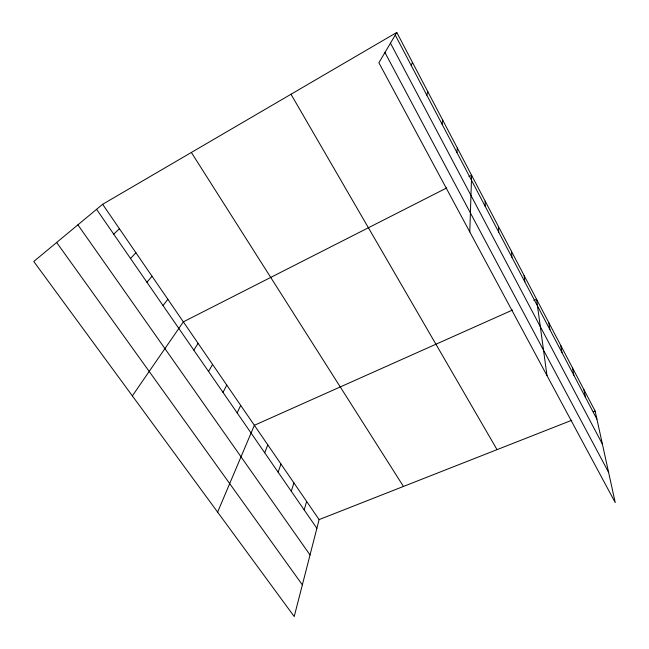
<?xml version="1.0" encoding="UTF-8"?>
<svg xmlns="http://www.w3.org/2000/svg" width="649" height="649" viewBox="0 0 649 649"><rect width="100%" height="100%" fill="white"/><g stroke="black" fill="none" stroke-linecap="round" stroke-linejoin="round"><path stroke-width="0.97" d="M469.787 231.928L471.612 175.279L468.951 176.633M456.92 152.515L457.334 148.013M442.05 124.186L442.723 120.122M102.631 204.289L319.113 519.598L294.216 616.55L33.772 261.49L102.631 204.289L396.79 32.45L595.149 411.085L615.228 502.577L378.894 62.783L396.79 32.45M426.823 95.176L427.772 91.582M304.194 509.944L306.628 501.409M291.279 491.244L293.908 482.888M278.129 472.196L280.968 464.035M264.727 452.799L267.786 444.841M411.231 65.476L412.464 62.361M217.618 512.126L254.359 425.29L512.434 310.076M237.177 412.91L240.69 405.374M223.005 392.385L226.761 385.084M208.564 371.471L212.564 364.405M193.84 350.16L198.099 343.337M132.347 395.882L183.351 321.855L446.755 187.918M163.053 305.574L167.856 299.286M146.942 282.25L152.044 276.263M130.506 258.448L135.909 252.761M113.721 234.143L119.44 228.773M533.9 300.495L536.585 299.294L546.985 375.584M319.113 519.598L571.777 420.268M593.275 411.815L595.149 411.085M56.65 242.483L302.353 584.854M77.896 224.838L310.035 554.96M96.571 209.319L316.874 528.31M191.358 152.45L403.459 486.442M290.995 94.251L497.045 449.652M384.946 52.528L608.575 472.285M390.471 43.167L602.386 444.062M395.257 35.054L596.918 419.165M583.897 389.619L585.52 397.448M572.426 367.715L573.878 375.284M560.728 345.373L562.002 352.658M548.778 322.569L549.881 329.562M524.141 275.533L524.854 281.893M511.42 251.268L511.931 257.296M498.44 226.477L498.732 232.155M485.176 201.158L485.249 206.463"/></g></svg>
